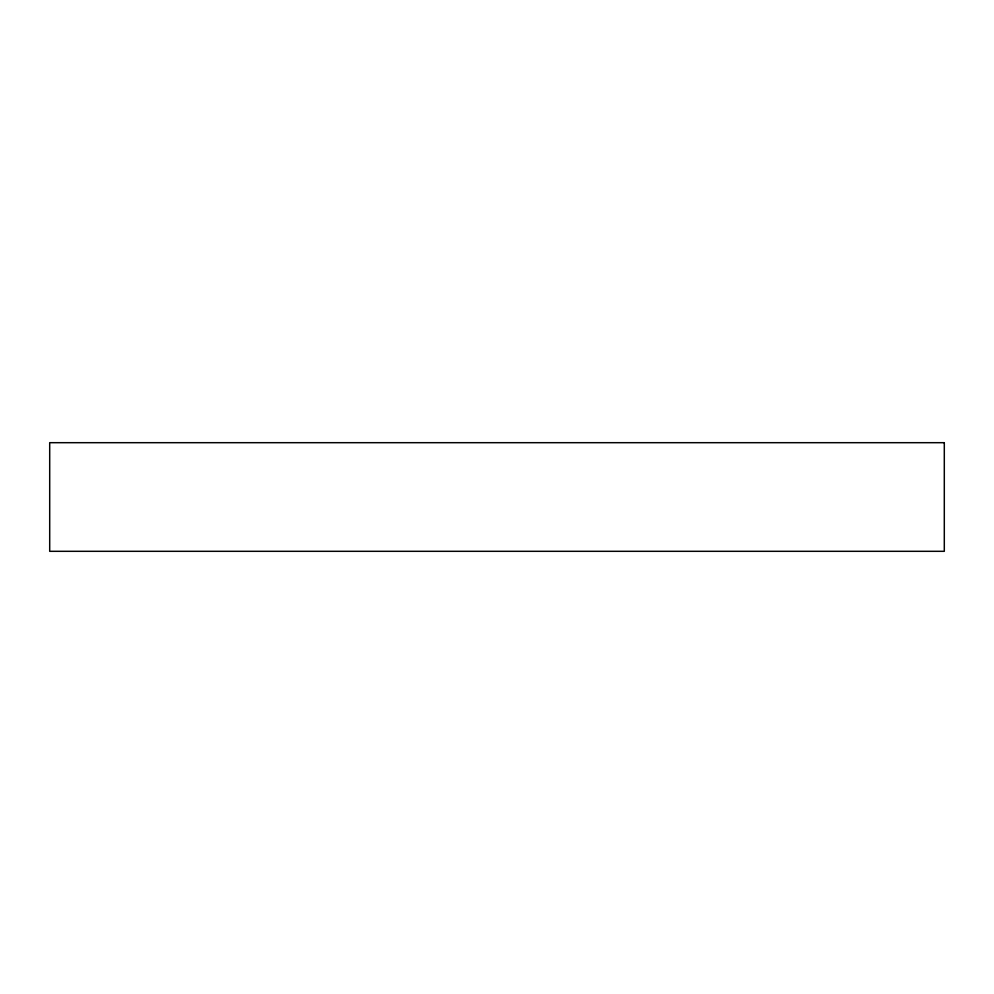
<?xml version="1.0" encoding="UTF-8"?>
<svg xmlns="http://www.w3.org/2000/svg" width="994" height="994" viewBox="0 0 994 994"><rect width="100%" height="100%" fill="white"/><g stroke="black" fill="none" stroke-linecap="round" stroke-linejoin="round"><path stroke-width="1.49" d="M944.3 442.69L49.7 442.69L49.7 551.31L944.3 551.31L944.3 442.69"/></g></svg>
